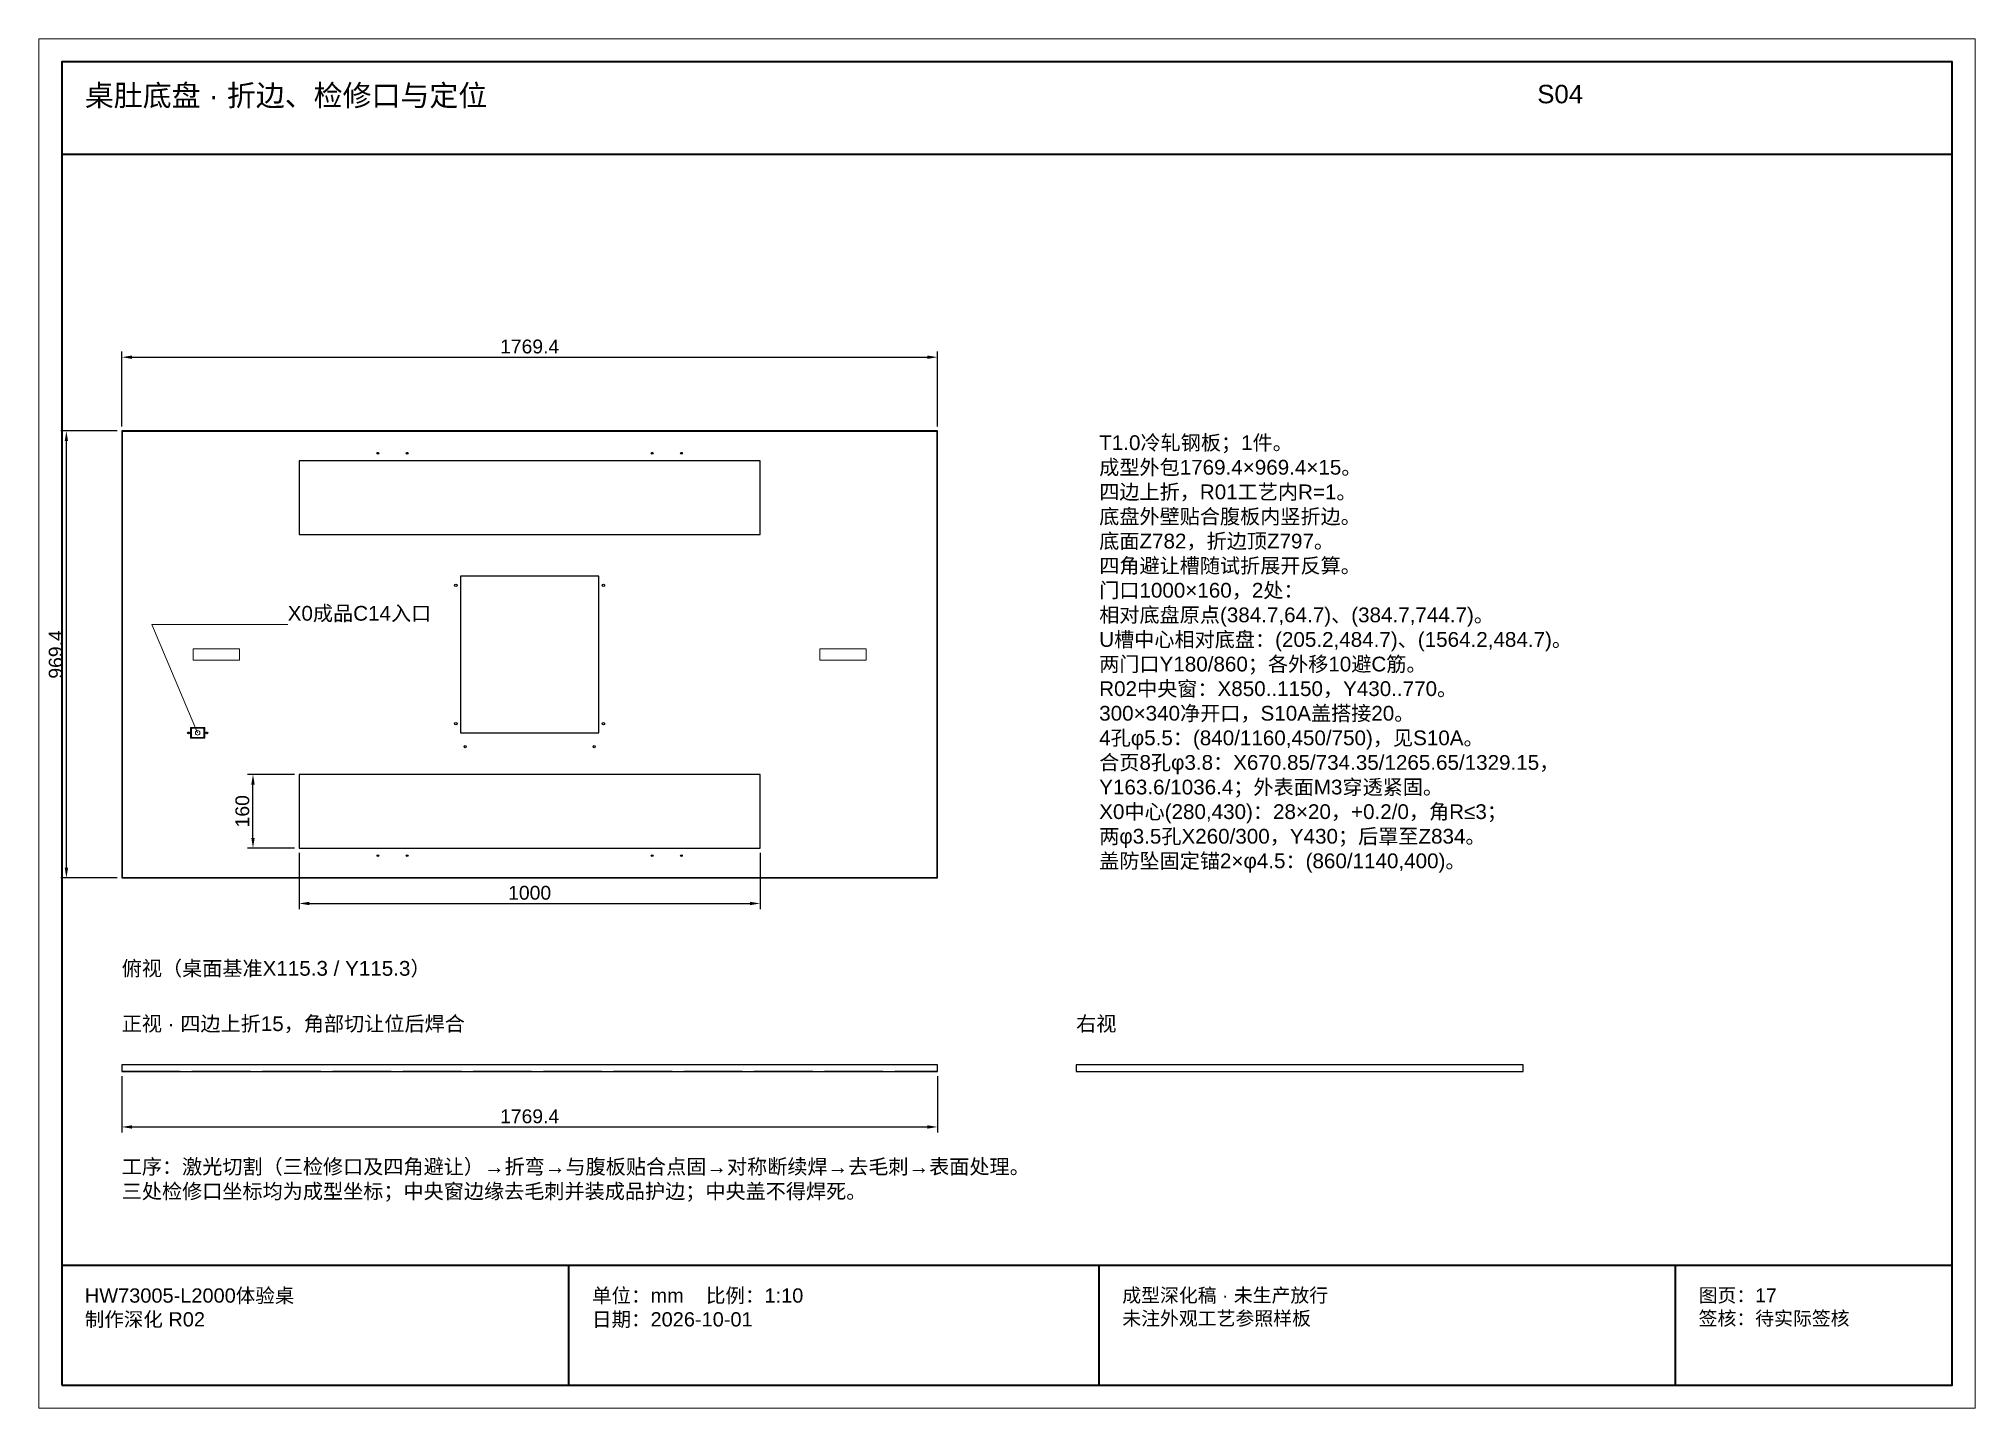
# Paper-space layout 'S04' of a CAD drawing. Header units: millimetres. Extents: x 0 to 420, y 0 to 297.
# The model-space entities are those that its viewports show. They can reach past a viewport. Long polylines and large blocks are cut down to what shows.
import ezdxf

# ---------------------------------------------------------------- set-up
doc = ezdxf.new("R2010")
doc.units = ezdxf.units.MM
doc.linetypes.add('DASHED', pattern=[1.524, 1.27, -0.254])
for name, color, linetype, lineweight in [('DIM', 7, 'Continuous', 13), ('FRAME', 7, 'Continuous', 35), ('HIDDEN', 8, 'DASHED', 13), ('NOTE', 7, 'Continuous', 18), ('OUTLINE', 7, 'Continuous', 25)]:
    doc.layers.add(name, color=color, linetype=linetype, lineweight=lineweight)
doc.styles.add('CN', font='Arial Unicode.ttf')
doc.dimstyles.new('D10', dxfattribs={"dimtxt": 30, "dimasz": 22, "dimexe": 12, "dimexo": 10, "dimgap": 8, "dimtad": 1, "dimdsep": 46, "dimtxsty": 'CN', "dimcen": 2.5, "dimclrd": 7, "dimclre": 7, "dimclrt": 7, "dimazin": 3, "dimtfac": 1, "dimtmove": 0, "dimatfit": 3})

msp = doc.modelspace()

# ---------------------------------------------------------------- linework, layer by layer
at = {"layer": 'DIM'}
msp.add_lwpolyline([(192344.7, 1464.7), (192245, 1700), (192540, 1700)], dxfattribs=at)
msp.add_circle((192344.7, 1464.7), 5, dxfattribs=at)
at = {"layer": 'FRAME'}
for p, q in [((192050, 2720), (196150, 2720)), ((192050, 310), (196150, 310)), ((193150, 50), (193150, 310)), ((194300, 50), (194300, 310)), ((195550, 50), (195550, 310))]:
    msp.add_line(p, q, dxfattribs=at)
msp.add_lwpolyline([(192050, 50), (196150, 50), (196150, 2920), (192050, 2920)], close=True, dxfattribs=at)
at = {"layer": 'HIDDEN'}
msp.add_line((192180, 731), (193949.4, 731), dxfattribs=at)
for points in [[(192335.2, 1622.2), (192435.2, 1622.2), (192435.2, 1647.2), (192335.2, 1647.2)], [(193694.2, 1622.2), (193794.2, 1622.2), (193794.2, 1647.2), (193694.2, 1647.2)], [(192329.1, 1452.95), (192360.3, 1452.95), (192360.3, 1476.45), (192329.1, 1476.45)]]:
    msp.add_lwpolyline(points, close=True, dxfattribs=at)
at = {"layer": 'OUTLINE'}
for p, q in [((192330.7, 1471.7), (192330.7, 1457.7)), ((192355.7, 1474.7), (192333.7, 1474.7)), ((192358.7, 1457.7), (192358.7, 1471.7)), ((192333.7, 1454.7), (192355.7, 1454.7))]:
    msp.add_line(p, q, dxfattribs=at)
for points in [[(192180, 1150), (193949.4, 1150), (193949.4, 2119.4), (192180, 2119.4)], [(192181, 1151), (193948.4, 1151), (193948.4, 2118.4), (192181, 2118.4)], [(192564.7, 1894.7), (193564.7, 1894.7), (193564.7, 2054.7), (192564.7, 2054.7)], [(192914.7, 1464.7), (193214.7, 1464.7), (193214.7, 1804.7), (192914.7, 1804.7)], [(192564.7, 1214.7), (193564.7, 1214.7), (193564.7, 1374.7), (192564.7, 1374.7)], [(192180, 730), (193949.4, 730), (193949.4, 745), (192180, 745)], [(194250, 730), (195219.4, 730), (195219.4, 745), (194250, 745)]]:
    msp.add_lwpolyline(points, close=True, dxfattribs=at)
for centre, radius in [((192735.55, 2071.1), 1.9), ((192799.05, 2071.1), 1.9), ((193330.35, 2071.1), 1.9), ((193393.85, 2071.1), 1.9), ((192904.7, 1784.7), 2.75), ((193224.7, 1784.7), 2.75), ((192904.7, 1484.7), 2.75), ((193224.7, 1484.7), 2.75), ((192324.7, 1464.7), 1.75), ((192364.7, 1464.7), 1.75), ((192924.7, 1434.7), 2.25), ((193204.7, 1434.7), 2.25), ((192735.55, 1198.3), 1.9), ((192799.05, 1198.3), 1.9), ((193330.35, 1198.3), 1.9), ((193393.85, 1198.3), 1.9)]:
    msp.add_circle(centre, radius, dxfattribs=at)
for centre, start, end in [((192333.7, 1471.7), 90, 180), ((192355.7, 1471.7), 0, 90), ((192333.7, 1457.7), 180, 270), ((192355.7, 1457.7), 270, 360)]:
    msp.add_arc(centre, 3, start, end, dxfattribs=at)

# ---------------------------------------------------------------- texts
at = {"layer": 'NOTE', "attachment_point": 1, "style": 'CN'}
for s, insert, char_height, width in [('桌肚底盘 · 折边、检修口与定位', (192100, 2870), 46, 3100), ('S04', (195250, 2870), 40, 900), ('T1.0冷轧钢板；1件。\\P成型外包1769.4×969.4×15。\\P四边上折，R01工艺内R=1。\\P底盘外壁贴合腹板内竖折边。\\P底面Z782，折边顶Z797。\\P四角避让槽随试折展开反算。\\P门口1000×160，2处：\\P相对底盘原点(384.7,64.7)、(384.7,744.7)。\\PU槽中心相对底盘：(205.2,484.7)、(1564.2,484.7)。\\P两门口Y180/860；各外移10避C筋。\\PR02中央窗：X850..1150，Y430..770。\\P300×340净开口，S10A盖搭接20。\\P4孔φ5.5：(840/1160,450/750)，见S10A。\\P合页8孔φ3.8：X670.85/734.35/1265.65/1329.15，\\PY163.6/1036.4；外表面M3穿透紧固。\\PX0中心(280,430)：28×20，+0.2/0，角R≤3；\\P两φ3.5孔X260/300，Y430；后罩至Z834。\\P盖防坠固定锚2×φ4.5：(860/1140,400)。', (194300, 2110), 32, 1780), ('X0成品C14入口', (192540, 1740), 32, 900), ('俯视（桌面基准X115.3 / Y115.3）', (192180, 970), 32, 2000), ('正视 · 四边上折15，角部切让位后焊合', (192180, 850), 32, 2000), ('右视', (194250, 850), 32, 800), ('工序：激光切割（三检修口及四角避让）→折弯→与腹板贴合点固→对称断续焊→去毛刺→表面处理。\\P三处检修口坐标均为成型坐标；中央窗边缘去毛刺并装成品护边；中央盖不得焊死。', (192180, 540), 32, 3750), ('HW73005-L2000体验桌\\P制作深化 R02', (192100, 260), 31, 1000), ('单位：mm    比例：1:10\\P日期：2026-10-01', (193200, 260), 31, 1050), ('成型深化稿 · 未生产放行\\P未注外观工艺参照样板', (194350, 260), 30, 1150), ('图页：17\\P签核：待实际签核', (195600, 260), 30, 550)]:
    msp.add_mtext(s, dxfattribs=dict(at, insert=insert, char_height=char_height, width=width))

# ---------------------------------------------------------------- dimensions: what is measured, and where the dimension line sits
at = {"layer": 'DIM'}
for base, p1, p2 in [((192180, 2279.4), (192180, 2119.4), (193949.4, 2119.4)), ((192564.7, 1094.7), (192564.7, 1214.7), (193564.7, 1214.7)), ((192180, 610), (192180, 730), (193949.4, 730))]:
    msp.add_linear_dim(base=base, p1=p1, p2=p2, dimstyle='D10', dxfattribs=at).render()
for base, p1, p2 in [((192060, 1150), (192180, 1150), (192180, 2119.4)), ((192464.7, 1214.7), (192564.7, 1214.7), (192564.7, 1374.7))]:
    msp.add_linear_dim(base=base, p1=p1, p2=p2, angle=90, dimstyle='D10', dxfattribs=at).render()

psp = doc.layouts.new('S04')

# ---------------------------------------------------------------- viewports
at = {"layer": 'Defpoints'}
psp.add_viewport(center=(210, 148.5), size=(420, 297), view_center_point=(194100, 1485), view_height=2970, dxfattribs=at)

doc.saveas('drawing.dxf')
